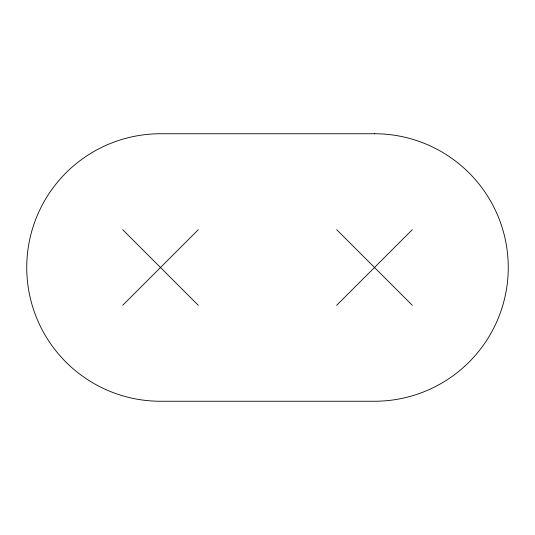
<?xml version="1.0" encoding="UTF-8"?>
<svg xmlns="http://www.w3.org/2000/svg" width="535" height="535" viewBox="0 0 535 535"><rect width="100%" height="100%" fill="white"/><g stroke="black" fill="none" stroke-linecap="round" stroke-linejoin="round"><path stroke-width="0.8" d="M122.669 305.331L198.331 229.669M336.669 305.331L412.331 229.669M336.669 229.669L412.331 305.331M122.669 229.669L198.331 305.331M374.5 133.75L160.5 133.75A133.75 133.75 0 0 0 26.75 267.5A133.75 133.75 0 0 0 160.5 401.25L374.5 401.25A133.75 133.75 0 0 0 508.25 267.5A133.75 133.75 0 0 0 374.5 133.75"/></g></svg>
